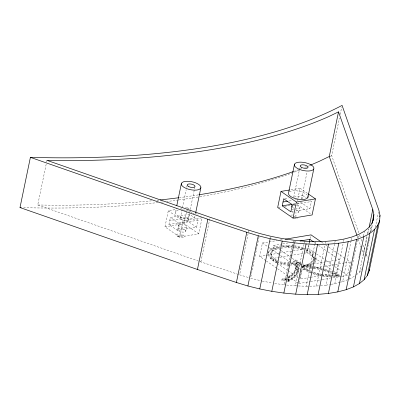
<?xml version="1.0" encoding="UTF-8"?>
<svg xmlns="http://www.w3.org/2000/svg" width="400" height="400" viewBox="0 0 400 400"><rect width="100%" height="100%" fill="white"/><g stroke="black" fill="none" stroke-linecap="round" stroke-linejoin="round"><path stroke-width="0.3" stroke-dasharray="2 1.5" d="M287.595 278.835L288.38 279.335C287.94 281.515 288.72 280.615 287.365 279.955M288.38 279.335L288.325 279.82L289.77 279.09A59.55 24.125 11.7 0 0 296.705 263.8L296.335 263.01L296.07 263.155L295.835 264.27L296.26 265.88A55.995 22.685 11.7 0 1 289.48 277.745L286.57 279.265M238.41 274.435L200.89 261.915L37.735 204.98L46.47 162.79M46.595 162.18L46.975 160.345M168.295 210.775L183.02 220.955L202.08 217.78L198.755 233.85L179.69 237.025L164.97 226.84L168.295 210.775L176.29 209.44M175.425 212.25L176.305 207.995M177.99 229.425L178.91 224.98M180.34 218.01L186.2 189.715M186.7 187.31L187.075 185.505M179.69 237.025L183.02 220.955M198.755 233.85L184.03 223.665L187.36 207.595L185.515 207.905M185.735 231.265A3.99 1.615 11.7 0 0 180.45 228.57A3.99 1.615 11.7 0 0 179.4 231.2A3.99 1.615 11.7 0 0 185.735 231.265L186.655 226.82A3.99 1.615 11.7 0 0 181.37 224.125A3.99 1.615 11.7 0 0 180.32 226.76A3.99 1.615 11.7 0 0 186.655 226.82M188.155 219.63A3.99 1.615 11.7 0 0 182.58 217.045A3.99 1.615 11.7 0 0 182.01 219.785A3.99 1.615 11.7 0 0 188.155 219.63L189.65 212.405M189.775 211.805L190.15 210M190.27 209.395L195.01 186.52M200.89 261.915L210.13 217.28M248.83 230.195L239.585 274.83L248.24 277.465M259.03 237.2L250.545 278.17L261.665 280.945M265.785 260.61L259.67 256.38L262.445 242.99L268.6 241.965M270.53 238.145L270.78 236.92M268.485 252.935L268.72 251.82M270.855 253.445L271.085 252.33M276.845 262.98L270.78 258.785L273.555 245.395L282.17 243.96M277.22 262.925A13.325 5.4 11.7 0 1 273.32 260.845A23.82 9.65 11.7 0 1 273.195 248.8L273.425 247.685A39.225 15.89 11.7 0 1 281.005 245.855M277.205 261.725A10.905 4.42 11.7 0 1 275.19 260.55A21.395 8.67 11.7 0 1 273.78 250.31L275.105 249.72L275.335 248.605L276.205 248.3A36.81 14.915 11.7 0 1 280.195 247.27M273.32 260.845L273.55 259.73A23.82 9.65 11.7 0 1 273.425 247.685M275.185 260.55L275.42 259.43A21.395 8.67 11.7 0 1 274.01 249.195L275.335 248.605M293.705 197.285L300.235 165.74M282.015 246.81A39.225 15.89 11.7 0 1 287.3 246.45L287.53 245.33A20.215 8.19 11.7 0 1 293.15 245.585M297.47 200.735L297.84 198.95M297.96 198.355L300.055 188.24L290.22 189.88M281.06 248.185A36.81 14.915 11.7 0 1 287.035 247.57L288.26 247.525L288.49 246.41L290.965 246.435A17.79 7.205 11.7 0 1 292.475 246.535M285.12 280.32A4.03 1.63 11.7 0 0 281.805 280.3L282.035 279.18L285.995 277.735M298.75 212.165L299.62 207.975M301.5 198.97L307.025 172.28M274.735 283.43L284.24 284.81L293.48 240.175M285.325 279.91L286.07 278.625M287.7 280.1L287.93 278.985M287.97 280.27L288.2 279.155M288.625 278.19L288.86 277.075L289.71 276.63A55.995 22.685 11.7 0 0 296.49 264.765L296.07 263.155M288.215 280.795L288.465 279.515M287.355 281.105A4.03 1.63 11.7 0 1 288.145 281.635L288.375 280.515A60.485 24.505 11.7 0 0 297.605 263.885L296.555 261.905L295.125 262.905A14.27 5.78 11.7 0 1 292.04 263.82A13.325 5.4 11.7 0 1 291.11 263.945M290.395 265.105A13.325 5.4 11.7 0 0 291.81 264.935L292.04 263.82M291.155 263.735A11.85 4.8 11.7 0 0 293.67 262.67L293.9 261.555L295.785 259.765L298.975 261.99A26.57 10.765 11.7 0 0 300.555 262.98L301.255 263.355M288.68 277.42A55.06 22.31 11.7 0 0 294.89 264.025L295.125 262.905A55.06 22.31 11.7 0 1 287.915 276.855M293.67 262.67L295.555 260.885L295.785 259.765M288.09 280.935L289.54 280.21A59.55 24.125 11.7 0 0 296.47 264.915L296.105 264.125L296.335 263.01M288.145 281.635A60.485 24.505 11.7 0 0 297.375 265L296.52 263.16L296.75 262.04A28.99 11.745 11.7 0 0 299.11 263.535A7.175 2.905 11.7 0 0 300.655 264.275M295.385 269.085L295.615 267.965M296.3 269.265L296.53 268.15M301.02 264.47L300.325 264.095A26.57 10.765 11.7 0 1 298.74 263.105L298.975 261.99M297.025 271.815L297.255 270.7M300.425 265.39A7.175 2.905 11.7 0 1 298.88 264.65L299.11 263.535M297.935 272.015L298.165 270.895M286.71 285.04L295.35 285.845L304.595 241.21M300.48 264.185L300.71 263.07M299.025 282.91L301.675 270.125L324.44 266.33M311.7 272.56A23.795 9.64 11.7 0 1 303.63 268.255L302.62 267.395L302.855 266.28L303.54 266.27A33.775 13.685 11.7 0 1 331.97 272.19M314.17 257.625L307.095 252.735L309.365 241.775M315.925 253.56L308.28 248.275L309.165 244.015M309.29 243.405L309.545 242.19M310.3 238.535L311.055 234.885M302.745 265.1A4.75 1.925 11.7 0 0 306.9 265.365L307.365 265.245L307.6 264.13L308.82 263.685A26.265 10.64 11.7 0 0 313.425 256.455L312.25 254.385A17.79 7.205 11.7 0 0 305.84 249.945M358.755 232.78L331.675 155.605L339.445 118.095M340.195 114.465L341.7 107.205M303.165 266.21A7.175 2.905 11.7 0 0 309.155 266.21L309.385 265.095A28.685 11.62 11.7 0 0 313.045 263.42M298.345 285.955L306.125 286.25L314.86 244.06M314.985 243.45L315.365 241.615M307.365 265.245L308.59 264.8A26.265 10.64 11.7 0 0 313.19 257.57L312.81 256.69L313.045 255.575M313.415 260.14L313.65 259.025M315.785 260.63L316.02 259.51M309.745 286.17L316.39 286.025L325.125 243.835M325.255 243.225L325.635 241.39M320.595 285.655L325.995 285.175L335.24 240.54M332.095 273.725L336.4 273.005L339.175 259.615L336.65 257.87M331.275 284.295L334.795 283.705L343.405 242.13M343.535 241.52L344.04 239.07M333.095 276.3A23.795 9.64 11.7 0 0 335.57 276.115L337.08 275.875L337.31 274.76L336.77 274.45A33.775 13.685 11.7 0 0 332.48 272.405M324.815 269A35.275 14.29 11.7 0 1 337.725 274.145L339.55 275.19L339.32 276.305L337.495 275.26A35.275 14.29 11.7 0 0 332.485 272.9M340.41 282.235L342.66 281.645L351.14 240.68M351.27 240.07L351.9 237.01M341.975 276.335L347.51 275.415L350.285 262.025L345.7 258.85M342.66 281.645L349.46 279.025L357.815 238.67M357.945 238.06L358.45 235.615M358.9 257.54L359.28 255.705M359.405 255.095L359.785 253.26M359.91 252.65L360.29 250.815M360.42 250.205L360.8 248.37M360.925 247.755L361.305 245.925M363.33 236.14L364.345 231.25M356.42 274.8L359.495 272.265L366.965 236.19M367.47 233.745L368.355 229.465M364.025 256.38L363.545 254.16L367.345 235.82M367.85 233.375L368.74 229.095M369.915 232.765L371.31 226.04M370.195 232.245L371.715 224.91M365.94 255.885L366.32 254.055M366.445 253.44L368.345 244.27M368.47 243.66L368.85 241.825M368.975 241.215L369.355 239.38M369.485 238.765L369.865 236.935M371.13 230.82L372.395 224.705M375.36 227.195L378.495 212.07M169.73 220.66L170.405 217.425L189.465 214.25L198.08 220.21L196.605 227.28L177.54 230.46L168.925 224.5L169.73 220.66L188.79 217.485L189.465 214.25M177.54 230.46L179.02 223.385L170.405 217.425M294.15 197.03L302.76 195.595L302.085 198.825L300.855 199.03M295.755 210.985L309.895 208.625L311.375 201.555L309.855 200.5M196.605 227.28L187.99 221.32L188.79 217.485M359.495 272.265L362.23 268.68M296.105 264.125L295.835 264.27M349.46 279.025L355.1 275.885M287.83 277.61L288.86 277.075M285.765 278.85L281.805 280.3M275.105 249.72L275.97 249.415A36.81 14.915 11.7 0 1 279.965 248.385M334.795 283.705L339.85 282.38M307.6 264.13L307.13 264.25A4.75 1.925 11.7 0 1 302.975 263.985M285.545 279.805L285.84 279.745M180.595 208.725L181.825 208.52M284.925 198.565L288.615 197.95M289.17 200.98L292.245 200.47M295.32 199.955L296.55 199.75M168.925 224.5L187.99 221.32M293.285 204L296.36 203.485M296.975 203.385L301.28 202.665L309.895 208.625M179.02 223.385L198.08 220.21M292.925 204.63L294.77 204.32M297.23 203.91L311.375 201.555M278.28 207.385L281.355 206.87M284.43 206.36L292.425 205.025M293.04 204.925L294.885 204.615M164.97 226.84L184.03 223.665M291.45 211.7L293.295 211.395M177.325 236.205L183.425 235.185M293.735 216.795L296.785 216.29A3.99 1.615 11.7 0 0 295.145 215.505M269.215 241.86L276.595 240.63M280.29 240.015L283.365 239.5M282.785 243.855L287.71 243.035M293.865 242.01L296.945 241.495M259.67 256.38L265.825 255.355M266.44 255.25L278.745 253.2M279.36 253.095L308.28 248.275M270.78 258.785L279.4 257.35M280.015 257.245L304.635 253.145M305.25 253.04L307.095 252.735M312.71 264.03L302.86 265.67L300.09 279.06L309.935 277.42M313.325 263.925L323.79 262.18M324.405 262.08L334.25 260.435M334.865 260.335L339.175 259.615M325.055 266.23L344.13 263.05M344.745 262.945L350.285 262.025M310.55 277.315L321.015 275.57M321.63 275.47L331.48 273.825M298.9 283.515L309.975 281.67M310.59 281.57L321.67 279.72M322.285 279.62L330.28 278.285M332.745 277.875L341.36 276.44M325.995 285.175L330.69 284.39M337.31 274.76L335.8 275A23.795 9.64 11.7 0 1 322.85 274.44M339.55 275.19L336.62 275.655A25.295 10.25 11.7 0 1 331.555 275.88M339.45 276.285L336.39 276.77A25.295 10.25 11.7 0 1 333.075 276.99M316.39 286.025L319.995 285.705M288.49 246.41L287.265 246.455A36.81 14.915 11.7 0 0 281.29 247.07M306.125 286.25L309.145 286.185M302.62 267.395L303.31 267.385A33.775 13.685 11.7 0 1 311.91 268.04M288.26 247.525L290.735 247.55A17.79 7.205 11.7 0 1 292.755 247.695M37.735 204.98L55.38 205.25A598.78 242.59 11.7 0 0 152.1 200.79M295.35 285.845L297.745 285.935M284.24 284.81L286.09 284.985M262.26 281.06L272.36 283.055M337.08 275.875L336.535 275.565A33.775 13.685 11.7 0 0 332.245 273.52M298.74 263.105L295.555 260.885M300.055 188.24L307.75 193.56M302.76 195.595L306.305 198.05M297.24 204.66L311.6 214.595M321.755 242.285L323.28 243.345M325.83 245.105L337.04 252.86M337.545 253.21L345.19 258.5M314.415 242.49L315.93 243.535M318.46 245.285L327.555 251.575M328.06 251.925L336.145 257.52M316.435 253.915L325.605 260.26M326.115 260.61L334.265 266.25M334.775 266.605L341.905 271.535M342.415 271.89L347.51 275.415M314.675 257.975L323.265 263.92M323.77 264.27L332.36 270.21M332.865 270.56L336.4 273.005M273.555 245.395L280.63 250.29M281.135 250.64L291.745 257.98M292.25 258.33L301.85 264.97M262.445 242.99L268.56 247.22M269.07 247.57L290.465 262.375M290.975 262.725L301.165 269.775M277.35 263.33L287.455 270.32M287.96 270.67L298.57 278.01M266.295 260.96L276.995 268.36M277.505 268.715L287.695 275.765M288.2 276.115L298.39 283.165M187.36 207.595L189.39 209M194.975 212.865L198.02 214.97M302.855 266.28L303.865 267.14A23.795 9.64 11.7 0 0 310.89 271.025M301.495 266.295L302.67 267.295A25.295 10.25 11.7 0 0 321.68 274.845M312.81 256.69L312.015 255.505A17.79 7.205 11.7 0 0 305.61 251.06M359.585 235.135L360.205 236.9M361.03 239.26L362.065 242.205M363.095 245.15L365.37 251.63M366.405 254.575L367.645 258.11M357.15 235.925L361.07 247.105M362.1 250.045L363.545 254.16M368.72 261.63L368.975 262.795M331.675 155.605A592.545 240.065 11.7 0 1 330.075 156.44M312.195 164.96A592.545 240.065 11.7 0 1 308.86 166.4M308.3 166.64A592.545 240.065 11.7 0 1 306.045 167.58M299.73 170.13A592.545 240.065 11.7 0 1 293.86 172.375M293.265 172.595A592.545 240.065 11.7 0 1 199.99 196.705M198.145 197.015A592.545 240.065 11.7 0 1 179.155 199.91M178.535 200A592.545 240.065 11.7 0 1 166.79 201.525M163.14 201.965A592.545 240.065 11.7 0 1 161.31 202.18M158.245 202.525A592.545 240.065 11.7 0 1 23.715 207.665M309.88 165.3A598.78 242.59 11.7 0 1 308.725 165.77M306.39 166.695A598.78 242.59 11.7 0 1 304.63 167.385M301.665 168.525A598.78 242.59 11.7 0 1 299.27 169.42M298.7 169.635A598.78 242.59 11.7 0 1 294.105 171.3M198.365 194.875A598.78 242.59 11.7 0 1 179.46 197.635M158.845 200.1A598.78 242.59 11.7 0 1 155.785 200.42M297.39 218.015A3.99 1.615 11.7 0 1 296.9 218.31M296.195 218.5A3.99 1.615 11.7 0 1 294.34 218.525M290.57 215.285A3.99 1.615 11.7 0 1 293.13 215.07M289.37 191.86A9.97 4.04 11.7 0 1 298.725 191.13A9.97 4.04 11.7 0 1 307.455 195.365M194.95 216.3A9.97 4.04 11.7 0 1 180.69 217.155A9.97 4.04 11.7 0 1 178.87 210.05M183.46 209.935A9.97 4.04 11.7 0 1 192.675 212.91M193.2 213.285A9.97 4.04 11.7 0 1 194.055 214.055M296.43 205.52A3.99 1.615 11.7 0 1 299.675 207.77A3.99 1.615 11.7 0 1 296.105 208.725M294.11 208.235A3.99 1.615 11.7 0 1 292.55 207.42M293.505 205.295A3.99 1.615 11.7 0 1 295.41 205.33M295.565 209.715A3.99 1.615 11.7 0 1 298.805 211.96A3.99 1.615 11.7 0 1 295.24 212.915M293.24 212.425A3.99 1.615 11.7 0 1 291.685 211.61M291.885 209.645A3.99 1.615 11.7 0 1 293.545 209.44M331.915 277A25.295 10.25 11.7 0 1 322.535 276.16M321.99 276.065A25.295 10.25 11.7 0 1 312.74 273.63M311.02 272.995A25.295 10.25 11.7 0 1 302.44 268.415M302.79 266.72A35.275 14.29 11.7 0 1 311.775 267.4M313.62 267.67A35.275 14.29 11.7 0 1 331.41 272.465M298.88 264.65A28.99 11.745 11.7 0 1 296.52 263.16M315.54 257.82A28.685 11.62 11.7 0 1 314.495 263.12M311.735 265.155A28.685 11.62 11.7 0 1 309.155 266.21M287.3 246.45A20.215 8.19 11.7 0 1 292.34 246.64M294.68 246.93A20.215 8.19 11.7 0 1 303.865 249.215M305.955 250.03A20.215 8.19 11.7 0 1 314.225 255.51M273.195 248.8A39.225 15.89 11.7 0 1 279.57 247.155M288.865 265.17A13.325 5.4 11.7 0 1 278.775 263.505M294.89 264.025A14.27 5.78 11.7 0 1 291.81 264.935M293.265 247.75A17.79 7.205 11.7 0 1 303.365 250.135M289.17 264.04A10.905 4.42 11.7 0 1 278.39 262.255M313.675 268.295A33.775 13.685 11.7 0 1 322.46 270.155M324.175 270.64A33.775 13.685 11.7 0 1 331.74 273.305M330.8 276.33A23.795 9.64 11.7 0 1 323.215 275.655M320.83 275.22A23.795 9.64 11.7 0 1 312.235 272.765M282.035 279.18A4.03 1.63 11.7 0 1 285.96 279.35M287.585 279.985A4.03 1.63 11.7 0 1 288.375 280.515M303.025 265.605A35.275 14.29 11.7 0 1 323.625 268.66M330.955 275.87A25.295 10.25 11.7 0 1 322.22 274.95M322.255 274.335A23.795 9.64 11.7 0 1 313.005 271.85M289.095 264.055A13.325 5.4 11.7 0 1 277.455 261.81M276.96 261.6A13.325 5.4 11.7 0 1 273.55 259.73M282.245 245.695A39.225 15.89 11.7 0 1 287.53 245.33M294.32 245.73A20.215 8.19 11.7 0 1 304.63 248.295M306.185 248.915A20.215 8.19 11.7 0 1 314.46 254.395M316.025 257.665A28.685 11.62 11.7 0 1 315.325 261.215M309.385 265.095A7.175 2.905 11.7 0 1 302.445 264.865M294.525 246.76A17.79 7.205 11.7 0 1 303.595 249.02M289.4 262.925A10.905 4.42 11.7 0 1 279.035 261.3M277.435 260.61A10.905 4.42 11.7 0 1 275.42 259.43M293.9 261.555A11.85 4.8 11.7 0 1 290.98 262.71M178.065 236.625A3.99 1.615 11.7 0 0 184.27 236.54A3.99 1.615 11.7 0 0 178.785 233.92A3.99 1.615 11.7 0 0 178.065 236.625"/><path stroke-width="0.6" d="M369.245 270.7L379.645 220.485L380 215.485L378.87 210.255L342.075 105.39A592.545 240.065 11.7 0 1 30.4 157.345L20 207.56L197.44 269.48L236.4 282.485L247.9 285.99L259.765 288.95L271.805 291.325L283.845 293.075L295.7 294.175L307.19 294.61L318.145 294.37L328.395 293.46L337.78 291.895L346.165 289.7L353.425 286.905L359.44 283.55L364.13 279.69L367.415 275.385L369.245 270.7L369.325 269.59M373.535 219.2L373.87 214.515L372.79 209.53L338.52 111.865L328.75 116.585A598.78 242.59 11.7 0 1 64.625 160.615L46.975 160.345L210.13 217.28L248.83 230.195L259.79 233.535L270.91 236.31L282.195 238.535L293.48 240.175L304.595 241.21L315.365 241.615L325.635 241.39L335.24 240.54L344.04 239.07L351.9 237.01L358.705 234.39L364.345 231.25L368.735 227.63L371.815 223.595L373.535 219.2L373.28 220.425M176.81 205.565L181.34 183.685M195.71 212.655L200.87 187.735A9.97 4.04 11.7 0 0 186.94 181.275A9.97 4.04 11.7 0 0 185.51 188.125A9.97 4.04 11.7 0 0 200.87 187.735M197.44 269.48L207.84 219.265L30.4 157.345M236.4 282.485L246.8 232.27L207.84 219.265M247.9 285.99L258.3 235.775L246.8 232.27M259.765 288.95L270.165 238.735L258.3 235.775M289.605 189.98L280.995 191.415L277.665 207.485L293.05 218.13L312.115 214.95L315.44 198.88L308.26 193.915M294.5 164.18L288.585 192.745A9.97 4.04 11.7 0 0 297.71 199.165A9.97 4.04 11.7 0 0 307.985 196.505M271.805 291.325L282.205 241.11C303.97 244.65 326.42 245.965 348.18 241.685C360.435 238.785 375.62 233.925 379.645 220.485M293.05 218.13L296.38 202.06L280.995 191.415M283.845 293.075L294.245 242.86M307.855 197.555L313.77 168.985A9.97 4.04 11.7 0 0 300.86 162.145A9.97 4.04 11.7 0 0 297.77 168.615A9.97 4.04 11.7 0 0 313.77 168.985M295.7 294.175L306.1 243.965M309.365 241.775L309.87 239.34L300.02 240.985M356.94 235.335L329.28 156.5L338.52 111.865M307.19 294.61L317.59 244.395M318.145 294.37L328.545 244.16M328.395 293.46L338.79 243.25M337.78 291.895L348.18 241.685M346.165 289.7L356.565 239.485M353.425 286.905L363.825 236.69M369.12 227.26L372.79 209.53M359.44 283.55L369.84 233.335M371.97 223.685L373.87 214.515M364.13 279.69L374.525 229.48M367.415 275.385L377.81 225.175M379.75 216.695L380 215.485M283.025 202.005L283.695 198.77L292.31 204.73L290.835 211.805L282.22 205.845L283.025 202.005L287.94 201.185M329.28 156.5L319.51 161.215A598.78 242.59 11.7 0 1 310.46 165.065M296.38 202.06L315.44 198.88M282.22 205.845L292.06 204.205M285.21 239.195L311.055 234.885L321.245 241.935M270.165 238.735L282.205 241.11M309.87 239.34L313.405 241.79M21.24 207.595A592.545 240.065 11.7 0 1 20 207.56M293.525 171.505A598.78 242.59 11.7 0 1 198.965 194.78M178.84 197.72A598.78 242.59 11.7 0 1 160.065 199.97M292.075 206.96A3.99 1.615 11.7 0 1 292.205 205.725M301.825 167.515A3.99 1.615 11.7 0 0 308.03 167.43A3.99 1.615 11.7 0 0 302.545 164.805A3.99 1.615 11.7 0 0 301.825 167.515M188.865 186.675A3.99 1.615 11.7 0 0 195.01 186.52A3.99 1.615 11.7 0 0 189.44 183.935A3.99 1.615 11.7 0 0 188.865 186.675"/></g></svg>
